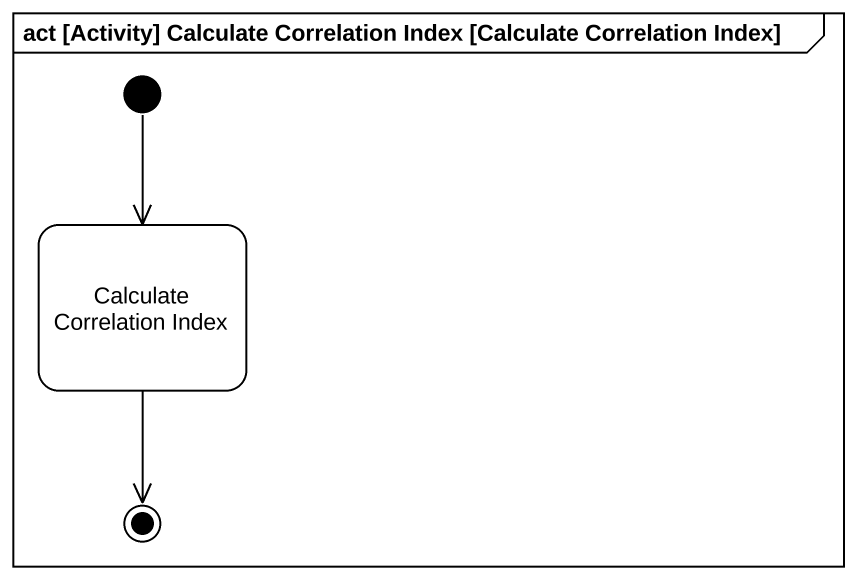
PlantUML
@startuml
mainframe act [Activity] Calculate Correlation Index [Calculate Correlation Index]
hide empty description
state "Calculate Correlation Index" as Calculate_Correlation_Index
[*] --> Calculate_Correlation_Index
Calculate_Correlation_Index --> [*]
@enduml
